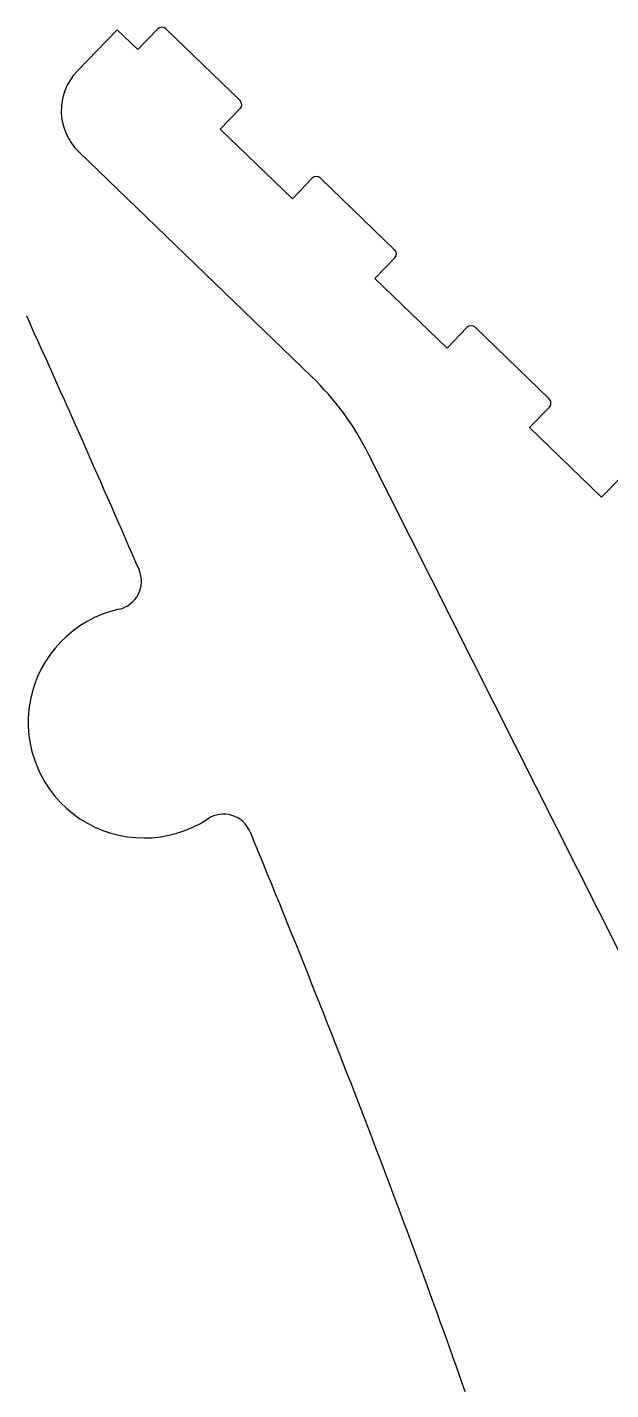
# Model space of a CAD drawing. Extents: x 14 to 1461, y -733 to -10.
# Drawn here: x 590.3 to 692.1, y -248.1 to -10.3 of the extents above; entities that cross this region are included whole.
import ezdxf

# ---------------------------------------------------------------- set-up
doc = ezdxf.new("R2010")
doc.units = 0

msp = doc.modelspace()

# ---------------------------------------------------------------- linework, layer by layer
at = {"layer": 'Cut', "color": 0}
for p, q in [((599.071559, -17.872829), (606.019741, -10.681003)), ((606.019741, -10.681003), (609.615654, -14.155093)), ((609.615654, -14.155093), (613.089745, -10.55918)), ((614.503745, -10.534815), (627.449034, -23.041543)), ((627.473398, -24.455544), (623.999307, -28.051457)), ((623.999307, -28.051457), (636.585004, -40.210775)), ((619.633091, -51.642395), (599.315206, -32.01284)), ((636.585004, -40.210775), (640.059094, -36.614862)), ((641.473095, -36.590497), (654.418383, -49.097225)), ((639.950975, -71.27195), (619.633091, -51.642395)), ((654.442748, -50.511226), (650.968657, -54.107139)), ((650.968657, -54.107139), (663.554353, -66.266457)), ((590.178298, -60.640638), (590.84479, -62.116561)), ((590.84479, -62.116561), (591.50909, -63.589456)), ((591.50909, -63.589456), (592.171201, -65.059325)), ((663.554353, -66.266457), (667.028444, -62.670544)), ((668.442445, -62.646179), (681.387732, -75.152906)), ((592.171201, -65.059325), (592.831125, -66.526174)), ((592.831125, -66.526174), (593.488868, -67.990006)), ((593.488868, -67.990006), (594.14443, -69.450827)), ((594.14443, -69.450827), (594.797817, -70.90864)), ((594.797817, -70.90864), (595.449031, -72.363449)), ((595.449031, -72.363449), (596.098074, -73.81526)), ((596.098074, -73.81526), (596.744952, -75.264077)), ((596.744952, -75.264077), (597.389666, -76.709904)), ((597.389666, -76.709904), (598.032221, -78.152745)), ((598.032221, -78.152745), (598.672618, -79.592604)), ((681.412097, -76.566907), (677.938006, -80.162821)), ((598.672618, -79.592604), (599.310862, -81.029487)), ((677.938006, -80.162821), (690.523703, -92.322139)), ((599.310862, -81.029487), (599.946956, -82.463397)), ((599.946956, -82.463397), (600.580903, -83.894339)), ((600.580903, -83.894339), (601.212706, -85.322318)), ((601.212706, -85.322318), (601.842369, -86.747336)), ((725.323797, -234.790195), (649.879677, -84.767425)), ((601.842369, -86.747336), (602.469894, -88.1694)), ((602.469894, -88.1694), (603.095285, -89.588514)), ((603.095285, -89.588514), (603.718546, -91.004681)), ((690.523703, -92.322139), (693.997794, -88.726226)), ((603.718546, -91.004681), (604.339678, -92.417906)), ((604.339678, -92.417906), (604.958687, -93.828193)), ((604.958687, -93.828193), (605.575575, -95.235548)), ((605.575575, -95.235548), (606.190344, -96.639973)), ((606.190344, -96.639973), (606.803, -98.041475)), ((606.803, -98.041475), (607.413543, -99.440056)), ((607.413543, -99.440056), (608.021979, -100.835722)), ((608.021979, -100.835722), (608.62831, -102.228476)), ((608.62831, -102.228476), (609.232539, -103.618324)), ((609.232539, -103.618324), (609.83467, -105.005269)), ((629.191121, -150.730958), (629.934696, -152.536839)), ((629.934696, -152.536839), (630.674373, -154.337321)), ((630.674373, -154.337321), (631.410161, -156.132415)), ((631.410161, -156.132415), (632.14207, -157.922134)), ((632.14207, -157.922134), (632.870108, -159.706491)), ((632.870108, -159.706491), (633.594284, -161.485496)), ((633.594284, -161.485496), (634.314606, -163.259163)), ((634.314606, -163.259163), (635.031085, -165.027503)), ((635.031085, -165.027503), (635.743729, -166.790528)), ((635.743729, -166.790528), (636.452547, -168.548251)), ((636.452547, -168.548251), (637.157547, -170.300683)), ((637.157547, -170.300683), (637.858739, -172.047838)), ((637.858739, -172.047838), (638.556133, -173.789726)), ((638.556133, -173.789726), (639.249735, -175.526359)), ((639.249735, -175.526359), (639.939557, -177.257751)), ((639.939557, -177.257751), (640.625606, -178.983913)), ((640.625606, -178.983913), (641.307892, -180.704857)), ((641.307892, -180.704857), (641.986424, -182.420595)), ((641.986424, -182.420595), (642.66121, -184.13114)), ((642.66121, -184.13114), (643.332259, -185.836502)), ((643.332259, -185.836502), (643.999581, -187.536696)), ((643.999581, -187.536696), (644.663184, -189.231732)), ((644.663184, -189.231732), (645.323078, -190.921623)), ((645.323078, -190.921623), (645.979271, -192.60638)), ((645.979271, -192.60638), (646.631772, -194.286016)), ((646.631772, -194.286016), (647.280591, -195.960544)), ((647.280591, -195.960544), (647.925735, -197.629974)), ((647.925735, -197.629974), (648.567215, -199.29432)), ((648.567215, -199.29432), (649.205039, -200.953592)), ((649.205039, -200.953592), (649.839216, -202.607805)), ((649.839216, -202.607805), (650.469755, -204.256968)), ((650.469755, -204.256968), (651.096665, -205.901095)), ((651.096665, -205.901095), (651.719955, -207.540198)), ((651.719955, -207.540198), (652.339634, -209.174288)), ((652.339634, -209.174288), (652.955711, -210.803378)), ((652.955711, -210.803378), (653.568194, -212.42748)), ((653.568194, -212.42748), (654.177094, -214.046606)), ((654.177094, -214.046606), (654.782418, -215.660768)), ((654.782418, -215.660768), (655.384175, -217.269979)), ((655.384175, -217.269979), (655.982376, -218.874249)), ((655.982376, -218.874249), (656.577028, -220.473592)), ((656.577028, -220.473592), (657.16814, -222.068019)), ((657.16814, -222.068019), (657.755722, -223.657543)), ((657.755722, -223.657543), (658.339783, -225.242175)), ((658.339783, -225.242175), (658.920331, -226.821929)), ((658.920331, -226.821929), (659.497375, -228.396814)), ((659.497375, -228.396814), (660.070925, -229.966845)), ((660.070925, -229.966845), (660.640989, -231.532033)), ((660.640989, -231.532033), (661.207576, -233.09239)), ((661.207576, -233.09239), (661.770696, -234.647928)), ((661.770696, -234.647928), (662.330356, -236.198659)), ((662.330356, -236.198659), (662.886567, -237.744596)), ((662.886567, -237.744596), (663.439337, -239.28575)), ((663.439337, -239.28575), (663.988675, -240.822134)), ((663.988675, -240.822134), (664.53459, -242.353759)), ((664.53459, -242.353759), (665.077091, -243.880638)), ((665.077091, -243.880638), (665.616187, -245.402783)), ((665.616187, -245.402783), (666.151887, -246.920205)), ((666.151887, -246.920205), (666.684199, -248.432918))]:
    msp.add_line(p, q, dxfattribs=at)
for centre, radius, start, end in [((613.808927, -11.253998), 0.999998, 45.987193, 135.987159), ((606.263385, -24.821011), 9.99998, 135.987159, 225.987176), ((626.754215, -23.760726), 0.999998, 315.987159, 45.987159), ((640.778277, -37.30968), 0.999998, 45.987159, 135.987159), ((653.723565, -49.816407), 0.999998, 315.987159, 45.987159), ((667.747627, -63.365362), 0.999998, 45.987159, 135.987159), ((605.210066, -107.231083), 49.9999, 26.697117, 45.987159), ((680.692915, -75.872089), 0.999998, 315.987159, 45.987199), ((605.247749, -106.995257), 4.99999, 282.482886, 23.453113), ((610.694668, -131.599496), 20.19996, 102.482886, 303.404683), ((624.568474, -152.636486), 4.99999, 22.402224, 123.404683)]:
    msp.add_arc(centre, radius, start, end, dxfattribs=at)

doc.saveas('drawing.dxf')
